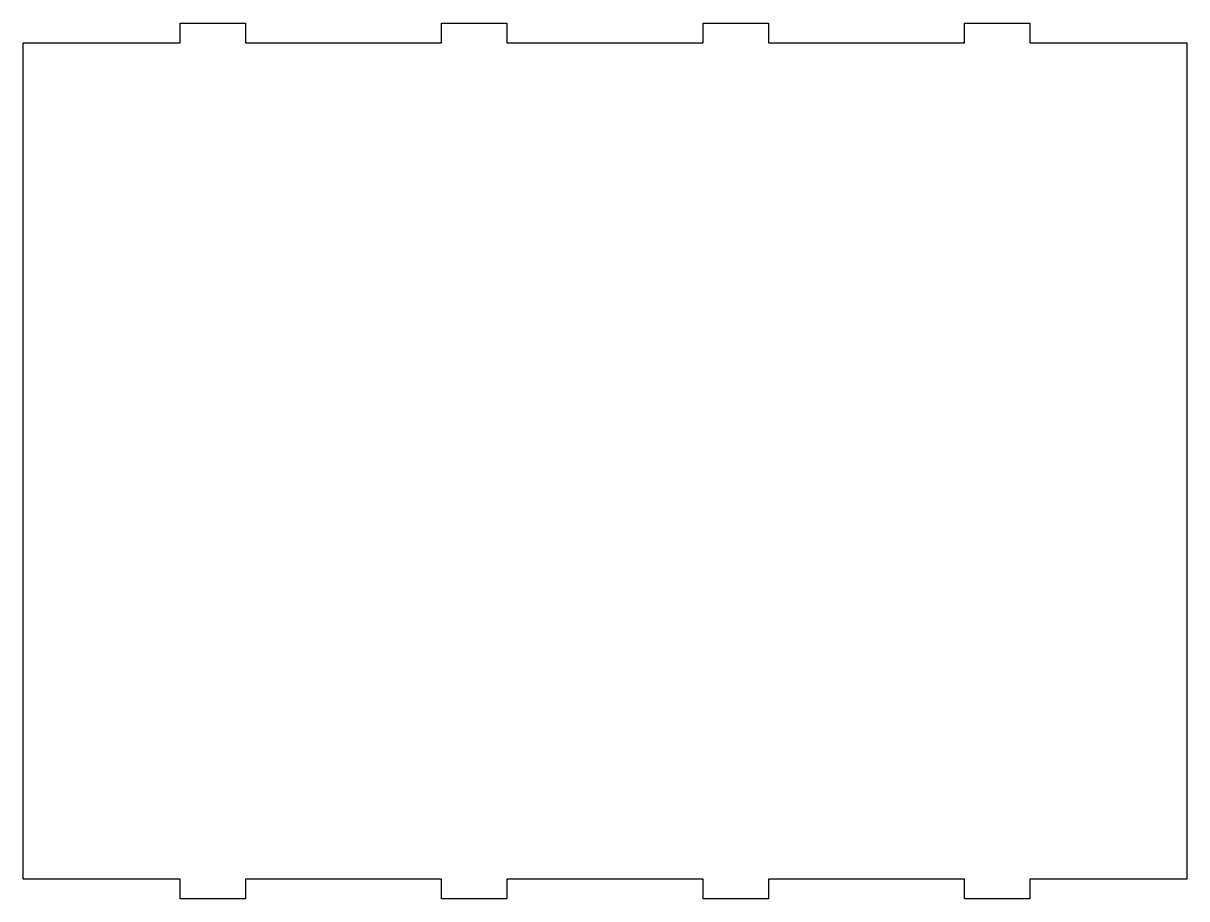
# Model space of a CAD drawing. Header units: millimetres. Extents: x 0 to 178, y -3 to 131.
import ezdxf

# ---------------------------------------------------------------- set-up
doc = ezdxf.new("R2010")
doc.units = ezdxf.units.MM

msp = doc.modelspace()

# ---------------------------------------------------------------- linework, layer by layer
msp.add_lwpolyline([(0, 0), (0, 128), (24, 128), (24, 131), (34, 131), (34, 128), (64, 128), (64, 131), (74, 131), (74, 128), (104, 128), (104, 131), (114, 131), (114, 128), (144, 128), (144, 131), (154, 131), (154, 128), (178, 128), (178, 0), (154, 0), (154, -3), (144, -3), (144, 0), (114, 0), (114, -3), (104, -3), (104, 0), (74, 0), (74, -3), (64, -3), (64, 0), (34, 0), (34, -3), (24, -3), (24, 0)], close=True)

doc.saveas('drawing.dxf')
